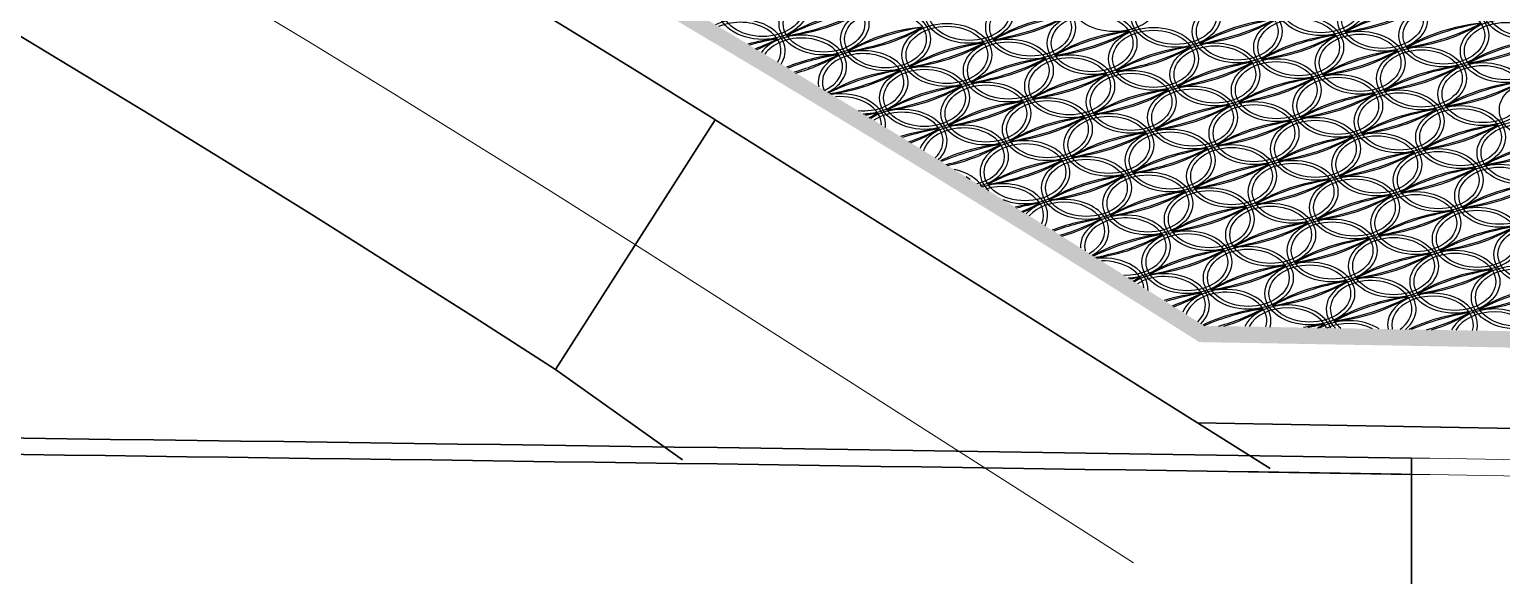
# Model space of a CAD drawing. Extents: x 1767995 to 4174245, y 542814 to 862564.
# Drawn here: x 4070917 to 4088936, y 582672 to 589354 of the extents above; entities that cross this region are included whole.
import ezdxf

# ---------------------------------------------------------------- set-up
doc = ezdxf.new("R2010")
doc.units = 0
doc.header["$LTSCALE"] = 3500
for name, color, linetype, lineweight in [('1粗实线', 1, 'Continuous', 30), ('文字', 7, 'Continuous', 15), ('标注', 3, 'Continuous', 18), ('桥 构造粗实', 1, 'Continuous', 30), ('细实线', 7, 'Continuous', 15)]:
    doc.layers.add(name, color=color, linetype=linetype, lineweight=lineweight)

# ---------------------------------------------------------------- blocks, each defined once
blk = doc.blocks.new('2121212')
at = {"color": 8}
for centre, major_axis, start_param, end_param in [((-7741, 5632), (-550, 0), 3.141593, 9.424778), ((-7741, 5632), (-500, 0), 3.141593, 9.424778), ((-3435, 5727), (-550, 0), 3.141593, 9.424778), ((-906, 5678), (-550, 0), 3.141593, 9.424778), ((-906, 5678), (-500, 0), 3.141593, 9.424778), ((-6990, 5441), (-550, 0), 3.141593, 9.424778), ((-6990, 5441), (-500, 0), 3.141593, 9.424778), ((-2684, 5535), (-550, 0), 3.141593, 9.424778), ((-2684, 5535), (-500, 0), 3.141593, 9.424778), ((-6304, 4412), (-1697, 0), -1.433605, -0.835323), ((-5952, 3883), (-2505, 0), -1.335396, -0.933532), ((-7675, 6469), (1697, 0), -1.433605, -0.835323), ((-8027, 6998), (-2505, 0), 1.806196, 2.208061), ((-1932, 5344), (-550, 0), 3.141593, 9.424778), ((531, 4458), (-1697, 0), -1.433605, -0.835323), ((883, 3930), (-2505, 0), -1.335396, -0.933532), ((-840, 6516), (-1697, 0), 1.707987, 2.30627), ((-1192, 7044), (-2505, 0), 1.806196, 2.208061), ((-8015, 5106), (-550, 0), 8.993874, 11.582024), ((-8015, 5106), (-500, 0), 9.022927, 11.553454), ((-5486, 5057), (-550, 0), 3.141593, 9.424778), ((-5486, 5057), (-500, 0), 3.141593, 9.424778), ((-3775, 4364), (-1697, 0), -1.433605, -0.835323), ((-3423, 3835), (-2505, 0), -1.335396, -0.933532), ((-5146, 6421), (1697, 0), -1.433605, -0.835323), ((-5498, 6950), (-2505, 0), 1.806196, 2.208061), ((-3709, 5201), (-550, 0), 3.141593, 9.424778), ((-3709, 5201), (-500, 0), 3.141593, 9.424778), ((-1247, 4315), (1697, 0), 1.707987, 2.30627), ((-894, 3786), (-2505, 0), -1.335396, -0.933532), ((-2617, 6372), (-1697, 0), 1.707987, 2.30627), ((-2969, 6901), (-2505, 0), 1.806196, 2.208061), ((-1180, 5152), (-550, 0), 3.141593, 9.424778), ((1282, 4267), (1697, 0), 1.707987, 2.30627), ((1635, 3738), (-2505, 0), -1.335396, -0.933532), ((-88, 6324), (-1697, 0), 1.707987, 2.30627), ((-440, 6853), (2505, 0), -1.335396, -0.933532), ((1349, 5104), (-550, 0), 3.141593, 9.424778), ((1349, 5104), (-500, 0), 3.141593, 9.424778), ((-7330, 4077), (1697, 0), 1.707987, 1.928388), ((-6977, 3548), (-2505, 0), -1.335396, -1.192102), ((-9052, 6663), (-2505, 0), 2.081123, 2.208061), ((-8700, 6134), (-1697, 0), 2.12207, 2.30627), ((-7263, 4914), (-550, 0), 8.470782, 12.097626), ((-7263, 4914), (-500, 0), 8.446072, 12.122005), ((-5553, 4220), (-1697, 0), -1.433605, -0.835323), ((-5200, 3692), (2505, 0), 1.806196, 2.208061), ((-6923, 6278), (-1697, 0), 1.707987, 2.30627), ((-7275, 6806), (2505, 0), -1.335396, -0.933532), ((-3024, 4172), (1697, 0), 1.707987, 2.30627), ((-2671, 3643), (-2505, 0), -1.335396, -0.933532), ((-4394, 6229), (-1697, 0), 1.707987, 2.30627), ((-4746, 6758), (2505, 0), -1.335396, -0.933532), ((-2957, 5009), (-550, 0), 3.141593, 9.424778), ((-2957, 5009), (-500, 0), 3.141593, 9.424778), ((-495, 4124), (1697, 0), 1.707987, 2.30627), ((-143, 3595), (-2505, 0), -1.335396, -0.933532), ((-1865, 6181), (-1697, 0), 1.707987, 2.30627), ((-2217, 6710), (2505, 0), -1.335396, -0.933532), ((-428, 4961), (-550, 0), 3.141593, 9.424778), ((-428, 4961), (-500, 0), 3.141593, 9.424778), ((2034, 4075), (1697, 0), 1.707987, 2.30627), ((2386, 3546), (-2505, 0), -1.335396, -0.933532), ((664, 6132), (1697, 0), -1.433605, -0.835323), ((311, 6661), (-2505, 0), 1.806196, 2.208061), ((-6578, 3886), (1697, 0), 1.707987, 2.109868), ((-6226, 3357), (-2505, 0), -1.335396, -1.068795), ((-8301, 6472), (2505, 0), -1.183549, -0.933532), ((-7948, 5943), (-1697, 0), 1.941051, 2.30627), ((-6511, 4723), (-550, 0), 7.85339, 12.711405), ((-6511, 4723), (500, 0), 4.588038, 9.694713), ((-4801, 4029), (1697, 0), 1.707987, 2.30627), ((-4449, 3500), (-2505, 0), -1.335396, -0.933532), ((-6171, 6086), (-1697, 0), 1.707987, 2.30627), ((-6523, 6615), (2505, 0), -1.335396, -0.933532), ((-2272, 3980), (1697, 0), 1.707987, 2.30627), ((-1920, 3452), (-2505, 0), -1.335396, -0.933532), ((-3642, 6038), (1697, 0), -1.433605, -0.835323), ((-3995, 6566), (2505, 0), -1.335396, -0.933532), ((-2205, 4818), (-550, 0), 3.141593, 9.424778), ((-2205, 4818), (-500, 0), 3.141593, 9.424778), ((257, 3932), (-1697, 0), -1.433605, -0.835323), ((609, 3403), (2505, 0), 1.806196, 2.208061), ((-1113, 5989), (-1697, 0), 1.707987, 2.30627), ((-1466, 6518), (2505, 0), -1.335396, -0.933532), ((-5826, 3694), (1697, 0), 1.707987, 2.282347), ((-5474, 3165), (-2505, 0), -1.335396, -0.950017), ((-7549, 6280), (-2505, 0), 1.825826, 2.208061), ((-7197, 5751), (1697, 0), -1.402465, -0.835323), ((-5760, 4531), (-550, 0), 3.141593, 9.424778), ((-4049, 3837), (1697, 0), 1.707987, 2.30627), ((-3697, 3309), (-2505, 0), -1.335396, -0.933532), ((-5419, 5894), (1697, 0), -1.433605, -0.835323), ((-5772, 6423), (-2505, 0), 1.806196, 2.208061), ((-3231, 4483), (-550, 0), 3.141593, 9.424778), ((-1520, 3789), (-1697, 0), -1.433605, -0.835323), ((-1168, 3260), (2505, 0), 1.806196, 2.208061), ((-2891, 5846), (1697, 0), -1.433605, -0.835323), ((-3243, 6375), (-2505, 0), 1.806196, 2.208061), ((-1454, 4626), (-550, 0), 3.141593, 9.424778), ((1009, 3741), (1697, 0), 1.707987, 2.30627), ((1361, 3212), (-2505, 0), -1.335396, -0.933532), ((-362, 5798), (-1697, 0), 1.707987, 2.30627), ((-714, 6327), (-2505, 0), 1.806196, 2.208061), ((-5008, 4340), (-550, 0), 3.141593, 9.424778), ((-5008, 4340), (-500, 0), 3.141593, 9.424778), ((-3297, 3646), (-1697, 0), -1.433605, -0.835323), ((-2945, 3117), (-2505, 0), -1.335396, -0.933532), ((-4668, 5703), (1697, 0), -1.433605, -0.835323), ((-5020, 6232), (-2505, 0), 1.806196, 2.208061), ((-3231, 4483), (-500, 0), 3.141593, 9.424778), ((-768, 3597), (1697, 0), 1.707987, 2.30627), ((-416, 3069), (-2505, 0), -1.335396, -0.933532), ((-2139, 5655), (1697, 0), -1.433605, -0.835323), ((-2491, 6183), (2505, 0), -1.335396, -0.933532), ((-702, 4434), (-550, 0), 3.141593, 9.424778), ((-702, 4434), (-500, 0), 3.141593, 9.424778), ((1760, 3549), (1697, 0), 1.707987, 2.30627), ((2113, 3020), (-2505, 0), -1.335396, -0.933532), ((390, 5606), (-1697, 0), 1.707987, 2.30627), ((38, 6135), (2505, 0), -1.335396, -0.933532), ((1827, 4386), (-550, 0), 3.141593, 9.424778), ((-6785, 4197), (-550, 0), 9.354446, 11.206223), ((-6785, 4197), (-500, 0), 3.149252, 4.845003), ((-5074, 3503), (1697, 0), 1.707987, 2.30627), ((-4722, 2974), (-2505, 0), -1.335396, -0.933532), ((-6445, 5560), (-1697, 0), 1.707987, 2.30627), ((-6797, 6089), (2505, 0), -1.335396, -0.933532), ((-2546, 3454), (-1697, 0), -1.433605, -0.835323), ((-2193, 2925), (-2505, 0), -1.335396, -0.933532), ((-3916, 5511), (-1697, 0), 1.707987, 2.30627), ((-4268, 6040), (-2505, 0), 1.806196, 2.208061), ((-2479, 4291), (-550, 0), 3.141593, 9.424778), ((-2479, 4291), (-500, 0), 3.141593, 9.424778), ((-17, 3406), (1697, 0), 1.707987, 2.30627), ((336, 2877), (-2505, 0), -1.335396, -0.933532), ((-1387, 5463), (-1697, 0), 1.707987, 2.30627), ((-1739, 5992), (-2505, 0), 1.806196, 2.208061), ((-6100, 3168), (-1697, 0), -1.433605, -1.339303), ((-5748, 2639), (-2505, 0), -1.335396, -1.275202), ((-7822, 5754), (2505, 0), -0.985128, -0.933532), ((-7470, 5225), (-1697, 0), 2.23139, 2.30627), ((-6033, 4005), (550, 0), 5.64445, 8.628019), ((-6033, 4005), (500, 0), 5.65237, 8.620099), ((-4323, 3311), (1697, 0), 1.707987, 2.30627), ((-3970, 2782), (-2505, 0), -1.335396, -0.933532), ((-5693, 5368), (-1697, 0), 1.707987, 2.30627), ((-6045, 5897), (2505, 0), -1.335396, -0.933532), ((-1794, 3263), (1697, 0), 1.707987, 2.30627), ((-1442, 2734), (-2505, 0), -1.335396, -0.933532), ((-3164, 5320), (1697, 0), -1.433605, -0.835323), ((-3516, 5849), (2505, 0), -1.335396, -0.933532), ((-1727, 4100), (-550, 0), 3.141593, 9.424778), ((-1727, 4100), (-500, 0), 3.141593, 9.424778), ((735, 3214), (-1697, 0), -1.433605, -0.835323), ((1087, 2686), (2505, 0), 1.806196, 2.208061), ((-635, 5272), (-1697, 0), 1.707987, 2.30627), ((-988, 5800), (-2505, 0), 1.806196, 2.208061), ((-5348, 2976), (-1697, 0), -1.433605, -1.142803), ((-4996, 2448), (2505, 0), 1.806196, 1.997062), ((-7071, 5562), (2505, 0), -1.106775, -0.933532), ((-6718, 5034), (1697, 0), -1.0873, -0.835323), ((-5281, 3813), (550, 0), 5.096786, 9.168504), ((-5281, 3813), (500, 0), 5.046151, 9.218885), ((-3571, 3120), (1697, 0), 1.707987, 2.30627), ((-3219, 2591), (-2505, 0), -1.335396, -0.933532), ((-4941, 5177), (-1697, 0), 1.707987, 2.30627), ((-5294, 5706), (-2505, 0), 1.806196, 2.208061), ((-2753, 3765), (-550, 0), 3.141593, 9.424778), ((-1042, 3071), (-1697, 0), -1.433605, -0.835323), ((-690, 2542), (-2505, 0), -1.335396, -0.933532), ((-2412, 5128), (-1697, 0), 1.707987, 2.30627), ((-2765, 5657), (-2505, 0), 1.806196, 2.208061), ((-975, 3908), (-550, 0), 3.141593, 9.424778), ((1487, 3023), (1697, 0), 1.707987, 2.30627), ((1839, 2494), (-2505, 0), -1.335396, -0.933532), ((116, 5080), (1697, 0), -1.433605, -0.835323), ((-236, 5609), (2505, 0), -1.335396, -0.933532), ((1553, 3860), (-550, 0), 3.141593, 9.424778), ((1553, 3860), (-500, 0), 3.141593, 9.424778), ((-4530, 3622), (-550, 0), 7.339763, 13.205458), ((-2819, 2928), (-1697, 0), -1.433605, -0.835323), ((-2467, 2399), (-2505, 0), -1.335396, -0.933532), ((-4190, 4985), (-1697, 0), 1.707987, 2.30627), ((-4542, 5514), (-2505, 0), 1.806196, 2.208061), ((-2753, 3765), (-500, 0), 3.141593, 9.424778), ((-290, 2880), (1697, 0), 1.707987, 2.30627), ((62, 2351), (2505, 0), 1.806196, 2.208061), ((-1661, 4937), (-1697, 0), 1.707987, 2.30627), ((-2013, 5466), (2505, 0), -1.335396, -0.933532), ((-224, 3717), (-550, 0), 3.141593, 9.424778), ((-224, 3717), (-500, 0), 3.141593, 9.424778), ((2239, 2831), (1697, 0), 1.707987, 2.30627), ((2591, 2303), (-2505, 0), -1.335396, -0.933532), ((868, 4888), (-1697, 0), 1.707987, 2.30627), ((516, 5417), (2505, 0), -1.335396, -0.933532), ((-4596, 2785), (1697, 0), 1.707987, 2.179033), ((-4244, 2256), (-2505, 0), -1.335396, -1.021161), ((-6319, 5371), (2505, 0), -1.235142, -0.933532), ((-5967, 4842), (-1697, 0), 1.863406, 2.30627), ((-2067, 2737), (1697, 0), 1.707987, 2.30627), ((-1715, 2208), (-2505, 0), -1.335396, -0.933532), ((-3438, 4794), (-1697, 0), 1.707987, 2.30627), ((-3790, 5322), (-2505, 0), 1.806196, 2.208061), ((-2001, 3574), (-550, 0), 3.141593, 9.424778), ((-2001, 3574), (-500, 0), 3.141593, 9.424778), ((461, 2688), (1697, 0), 1.707987, 2.30627), ((814, 2159), (-2505, 0), -1.335396, -0.933532), ((-909, 4745), (-1697, 0), 1.707987, 2.30627), ((-1261, 5274), (2505, 0), -1.335396, -0.933532), ((-5555, 3287), (-550, 0), 3.554801, 4.424049), ((-3845, 2593), (1697, 0), 1.707987, 2.30627), ((-3492, 2065), (-2505, 0), -1.335396, -0.933532), ((-5215, 4650), (-1697, 0), 1.707987, 2.30627), ((-5567, 5179), (-2505, 0), 1.806196, 2.208061), ((-1316, 2545), (1697, 0), 1.707987, 2.30627), ((-963, 2016), (-2505, 0), -1.335396, -0.933532), ((-2686, 4602), (1697, 0), -1.433605, -0.835323), ((-3038, 5131), (2505, 0), -1.335396, -0.933532), ((-1249, 3382), (-550, 0), 3.141593, 9.424778), ((1213, 2497), (-1697, 0), -1.433605, -0.835323), ((1565, 1968), (-2505, 0), -1.335396, -0.933532), ((-157, 4554), (-1697, 0), 1.707987, 2.30627), ((-509, 5083), (-2505, 0), 1.806196, 2.208061), ((-5555, 3287), (-500, 0), 3.922052, 4.056798), ((-4803, 3096), (550, 0), 5.941412, 8.316597), ((-4803, 3096), (500, 0), 5.982447, 8.275699), ((-3093, 2402), (1697, 0), 1.707987, 2.30627), ((-2741, 1873), (-2505, 0), -1.335396, -0.933532), ((-4463, 4459), (1697, 0), -1.433605, -0.835323), ((-4815, 4988), (-2505, 0), 1.806196, 2.208061), ((-3026, 3239), (-500, 0), 3.141593, 9.424778), ((-564, 2353), (-1697, 0), -1.433605, -0.835323), ((-212, 1825), (-2505, 0), -1.335396, -0.933532), ((-1934, 4411), (-1697, 0), 1.707987, 2.30627), ((-2287, 4939), (-2505, 0), 1.806196, 2.208061), ((-497, 3190), (-550, 0), 3.141593, 9.424778), ((1965, 2305), (-1697, 0), -1.433605, -0.835323), ((2317, 1776), (-2505, 0), -1.335396, -0.933532), ((595, 4362), (1697, 0), -1.433605, -0.835323), ((242, 4891), (-2505, 0), 1.806196, 2.208061), ((-4118, 2067), (1697, 0), 1.707987, 1.890369), ((-3766, 1538), (-2505, 0), -1.335396, -1.217283), ((-5841, 4653), (2505, 0), -1.037612, -0.933532), ((-5489, 4124), (-1697, 0), 2.155058, 2.30627), ((-4052, 2904), (-550, 0), 8.534493, 12.000388), ((-4052, 2904), (500, 0), 5.376519, 8.875177), ((-2341, 2210), (-1697, 0), -1.433605, -0.835323), ((-1989, 1681), (-2505, 0), -1.335396, -0.933532), ((-3711, 4267), (-1697, 0), 1.707987, 2.30627), ((-4064, 4796), (-2505, 0), 1.806196, 2.208061), ((-2274, 3047), (-500, 0), 3.141593, 9.424778), ((188, 2162), (1697, 0), 1.707987, 2.30627), ((540, 1633), (-2505, 0), -1.335396, -0.933532), ((-1183, 4219), (-1697, 0), 1.707987, 2.30627), ((-1535, 4748), (2505, 0), -1.335396, -0.933532), ((254, 2999), (-550, 0), 3.141593, 9.424778), ((254, 2999), (-500, 0), 3.141593, 9.424778), ((-3300, 2713), (550, 0), 4.774526, 9.471625), ((-3300, 2713), (500, 0), 4.671081, 9.574973), ((-1589, 2019), (1697, 0), 1.707987, 2.30627), ((-1237, 1490), (-2505, 0), -1.335396, -0.933532), ((-2960, 4076), (-1697, 0), 1.707987, 2.30627), ((-3312, 4605), (2505, 0), -1.335396, -0.933532), ((-1523, 2856), (-550, 0), 3.141593, 9.424778), ((-1523, 2856), (-500, 0), 3.141593, 9.424778), ((940, 1970), (1697, 0), 1.707987, 2.30627), ((1292, 1442), (-2505, 0), -1.335396, -0.933532), ((-431, 4028), (-1697, 0), 1.707987, 2.30627), ((-783, 4556), (2505, 0), -1.335396, -0.933532), ((-3366, 1876), (1697, 0), 1.707987, 2.082073), ((-3014, 1347), (-2505, 0), -1.335396, -1.087676), ((-5089, 4462), (-2505, 0), 1.977001, 2.208061), ((-4737, 3933), (-1697, 0), 1.968941, 2.30627), ((-838, 1827), (1697, 0), 1.707987, 2.30627), ((-485, 1298), (-2505, 0), -1.335396, -0.933532), ((-2208, 3884), (1697, 0), -1.433605, -0.835323), ((-2560, 4413), (2505, 0), -1.335396, -0.933532), ((-771, 2664), (-550, 0), 3.141593, 9.424778), ((-771, 2664), (-500, 0), 3.141593, 9.424778), ((1691, 1779), (-1697, 0), -1.433605, -0.835323), ((2044, 1250), (-2505, 0), -1.335396, -0.933532), ((321, 3836), (-1697, 0), 1.707987, 2.30627), ((-31, 4365), (-2505, 0), 1.806196, 2.208061), ((1758, 2616), (-550, 0), 3.141593, 9.424778), ((-2615, 1684), (-1697, 0), -1.433605, -0.879578), ((-2262, 1155), (-2505, 0), -1.335396, -0.96399), ((-4337, 4270), (-2505, 0), 1.841949, 2.208061), ((-3985, 3741), (-1697, 0), 1.764307, 2.30627), ((-86, 1636), (-1697, 0), -1.433605, -0.835323), ((266, 1107), (-2505, 0), -1.335396, -0.933532), ((-1456, 3693), (-1697, 0), 1.707987, 2.30627), ((-1808, 4222), (-2505, 0), 1.806196, 2.208061), ((-19, 2473), (-550, 0), 3.141593, 9.424778), ((-3573, 2186), (-550, 0), 9.397145, 11.128565), ((-3573, 2186), (500, 0), 0.061024, 1.614338), ((-1863, 1493), (-1697, 0), -1.433605, -0.835323), ((-1511, 964), (-2505, 0), -1.335396, -0.933532), ((-3233, 3550), (-1697, 0), 1.707987, 2.30627), ((-3586, 4078), (-2505, 0), 1.806196, 2.208061), ((-1796, 2330), (-500, 0), 3.141593, 9.424778), ((-1045, 2138), (-550, 0), 3.141593, 9.424778), ((666, 1444), (1697, 0), 1.707987, 2.30627), ((1018, 915), (2505, 0), 1.806196, 2.208061), ((-704, 3501), (-1697, 0), 1.707987, 2.30627), ((-1057, 4030), (2505, 0), -1.335396, -0.933532), ((733, 2281), (-550, 0), 3.141593, 9.424778), ((733, 2281), (-500, 0), 3.141593, 9.424778), ((-2822, 1995), (550, 0), 5.650913, 8.588005), ((-2822, 1995), (500, 0), 5.661565, 8.57761), ((-1111, 1301), (1697, 0), 1.707987, 2.30627), ((-759, 772), (-2505, 0), -1.335396, -0.933532), ((-2482, 3358), (-1697, 0), 1.707987, 2.30627), ((-2834, 3887), (-2505, 0), 1.806196, 2.208061), ((-1045, 2138), (-500, 0), 3.141593, 9.424778), ((-293, 1947), (-550, 0), 8.724478, 13.216449), ((1418, 1253), (1697, 0), 1.707987, 2.30627), ((1770, 724), (-2505, 0), -1.335396, -0.933532), ((47, 3310), (1697, 0), -1.433605, -0.835323), ((-305, 3839), (2505, 0), -1.335396, -0.933532), ((-2888, 1158), (1697, 0), 1.707987, 1.785411), ((-2536, 629), (-2505, 0), -1.335396, -1.286027), ((-4611, 3744), (-2505, 0), 2.165662, 2.208061), ((-4259, 3215), (-1697, 0), 2.244646, 2.30627), ((-2070, 1803), (550, 0), 6.085036, 9.149174), ((-2070, 1803), (-500, 0), 9.209122, 12.341011), ((-359, 1109), (1697, 0), 1.707987, 2.30627), ((-7, 581), (-2505, 0), -1.335396, -0.933532), ((-1730, 3167), (1697, 0), -1.433605, -0.835323), ((-2082, 3695), (2505, 0), -1.335396, -0.933532), ((-293, 1947), (-500, 0), 8.641558, 13.299369), ((459, 1755), (-550, 0), 9.236913, 12.704014), ((2169, 1061), (-1697, 0), -1.433605, -0.835323), ((2522, 532), (-2505, 0), -1.335396, -0.933532), ((799, 3118), (1697, 0), -1.433605, -0.835323), ((447, 3647), (-2505, 0), 1.806196, 2.208061), ((-2137, 966), (1697, 0), 1.707987, 1.989515), ((-1784, 437), (-2505, 0), -1.335396, -1.150628), ((-3859, 3552), (-2505, 0), 2.040082, 2.208061), ((-3507, 3023), (-1697, 0), 2.06175, 2.30627), ((-1318, 1612), (-550, 0), 3.411578, 5.962978), ((392, 918), (1697, 0), 1.707987, 2.30627), ((745, 389), (-2505, 0), -1.335396, -0.933532), ((-978, 2975), (-1697, 0), 1.707987, 2.30627), ((-1330, 3504), (-2505, 0), 1.806196, 2.208061), ((459, 1755), (500, 0), 6.078877, 9.578865), ((-1385, 775), (-1697, 0), -1.433605, -0.964339), ((-1033, 246), (-2505, 0), -1.335396, -1.022273), ((-3107, 3361), (2505, 0), -1.181104, -0.933532), ((-2755, 2832), (-1697, 0), 1.969663, 2.30627), ((-1318, 1612), (-500, 0), 3.442122, 5.932434), ((-566, 1420), (-550, 0), 3.97037, 5.404187), ((1144, 726), (1697, 0), 1.707987, 2.183971), ((1496, 198), (-2505, 0), -1.335396, -1.025762), ((-579, 3312), (2505, 0), -1.175615, -0.933532), ((-226, 2784), (-1697, 0), 1.977583, 2.30627), ((1211, 1563), (-550, 0), 3.422193, 5.952363), ((1211, 1563), (-500, 0), 3.453918, 5.920638), ((-633, 583), (1697, 0), 1.707987, 1.863487), ((-281, 54), (-2505, 0), -1.335396, -1.251411), ((-2356, 3169), (2505, 0), -0.975336, -0.933532), ((-2003, 2640), (-1697, 0), 2.251063, 2.30627), ((-566, 1420), (-500, 0), 4.094201, 5.280355)]:
    blk.add_ellipse(centre, major_axis=major_axis, ratio=0.7, start_param=start_param, end_param=end_param, dxfattribs=at)
for centre, major_axis in [((-5212, 5584), (550, 0)), ((-5212, 5584), (500, 0)), ((1622, 5630), (550, 0)), ((1622, 5630), (500, 0)), ((-4461, 5392), (550, 0)), ((-4461, 5392), (500, 0)), ((-155, 5487), (550, 0)), ((-155, 5487), (500, 0)), ((-6238, 5249), (550, 0)), ((-6238, 5249), (500, 0)), ((-1932, 5344), (500, 0)), ((597, 5295), (550, 0)), ((597, 5295), (500, 0)), ((-1180, 5152), (500, 0)), ((-4734, 4866), (550, 0)), ((-4734, 4866), (500, 0)), ((-3983, 4674), (550, 0)), ((-3983, 4674), (500, 0)), ((323, 4769), (550, 0)), ((323, 4769), (500, 0)), ((-5760, 4531), (500, 0)), ((-1454, 4626), (500, 0)), ((1075, 4578), (550, 0)), ((1075, 4578), (500, 0)), ((-4256, 4148), (550, 0)), ((-4256, 4148), (500, 0)), ((50, 4243), (550, 0)), ((50, 4243), (500, 0)), ((-3504, 3957), (550, 0)), ((-3504, 3957), (500, 0)), ((802, 4051), (550, 0)), ((802, 4051), (500, 0)), ((-975, 3908), (500, 0)), ((-4530, 3622), (500, 0)), ((-3778, 3430), (550, 0)), ((-3778, 3430), (500, 0)), ((528, 3525), (550, 0)), ((528, 3525), (500, 0)), ((-3026, 3239), (550, 0)), ((-1249, 3382), (500, 0)), ((1280, 3334), (550, 0)), ((1280, 3334), (500, 0)), ((-2274, 3047), (550, 0)), ((-497, 3190), (500, 0)), ((1006, 2807), (550, 0)), ((1006, 2807), (500, 0)), ((-2548, 2521), (550, 0)), ((-2548, 2521), (500, 0)), ((1758, 2616), (500, 0)), ((-1796, 2330), (550, 0)), ((-19, 2473), (500, 0)), ((1484, 2090), (550, 0)), ((1484, 2090), (500, 0))]:
    blk.add_ellipse(centre, major_axis=major_axis, ratio=0.7, dxfattribs=at)
blk = doc.blocks.new('gdfgdfg')
at = {"layer": '细实线'}
for centre in [(280310, -5960029), (280310, -5960229)]:
    blk.add_arc(centre, 6000000, 88.9645624, 89.1026041, dxfattribs=at)

msp = doc.modelspace()

# ---------------------------------------------------------------- hatches: boundary and pattern name
h = msp.add_hatch(color=8)
h.paths.add_polyline_path([(4084757, 595589.6), (4083758.6, 595994.1), (4082760.3, 596394.4), (4081761.9, 596790.6), (4080763.6, 597182.7), (4079765.3, 597570.7), (4078766.9, 597954.6), (4077768.6, 598334.4), (4076770.3, 598710.1), (4075772, 599081.6), (4074773.7, 599449.1), (4073775.4, 599812.4), (4072777.1, 600171.7), (4071778.8, 600526.8), (4070780.6, 600877.8), (4069782.3, 601224.7), (4068784, 601567.5), (4067785.8, 601906.2), (4066787.5, 602240.8), (4065789.3, 602571.3), (4064791.1, 602897.7), (4063792.8, 603220), (4062794.6, 603538.1), (4061796.4, 603852.2), (4060798.2, 604162.1), (4059800, 604468), (4058801.8, 604769.7), (4057803.6, 605067.3), (4056805.4, 605360.9), (4055807.2, 605650.3), (4054809.1, 605935.6), (4053810.9, 606216.8), (4052812.7, 606493.9), (4051814.6, 606766.8), (4050816.4, 607035.7), (4049818.3, 607300.5), (4048820.1, 607561.2), (4047822, 607817.7), (4046823.9, 608070.2), (4045825.8, 608318.5), (4044827.6, 608562.8), (4043829.5, 608802.9), (4042831.4, 609038.9), (4041833.3, 609270.9), (4040835.2, 609498.7), (4039837.2, 609722.4), (4038839.1, 609942), (4037841, 610157.5), (4036842.9, 610368.9), (4035844.8, 610576.2), (4034846.8, 610779.3), (4033848.7, 610978.4), (4032850.7, 611173.4), (4031852.6, 611364.3), (4030854.6, 611551), (4029856.5, 611733.7), (4028858.5, 611912.2), (4028815.8, 611919.7, 0.9565873), (4028643.4, 611139.3), (4028945.6, 611058.3), (4029945.6, 610783.9), (4030945.6, 610503), (4031945.6, 610215.6), (4032945.6, 609921.7), (4033945.6, 609621.4), (4034945.6, 609314.5), (4035945.6, 609001.2), (4036945.6, 608681.3), (4037945.6, 608355), (4038945.6, 608022.2), (4039945.6, 607682.9), (4040945.6, 607337.2), (4041945.6, 606984.9), (4042945.6, 606626.2), (4043945.6, 606261), (4044945.6, 605889.3), (4045945.6, 605511.1), (4046945.6, 605126.4), (4047945.6, 604735.3), (4048945.6, 604337.7), (4049945.6, 603933.6), (4050945.6, 603523), (4051945.6, 603106), (4052945.6, 602682.5), (4053945.6, 602252.5), (4054945.6, 601816), (4055945.6, 601373.1), (4056945.6, 600923.6), (4057945.6, 600467.7), (4058945.6, 600005.4), (4059945.6, 599536.5), (4060945.6, 599061.2), (4061945.6, 598579.4), (4062945.6, 598091.2), (4063945.6, 597596.4), (4064945.6, 597095.2), (4065945.6, 596587.6), (4066945.6, 596073.4), (4067945.6, 595552.8), (4068945.6, 595025.7), (4069945.6, 594492.2), (4070945.6, 593952.1), (4071945.6, 593405.6), (4072945.6, 592852.7), (4073945.6, 592293.2), (4074945.6, 591727.4), (4075945.6, 591155), (4076945.6, 590576.2), (4077945.6, 589990.9), (4078945.6, 589399.1), (4079945.6, 588800.9), (4080945.6, 588196.2), (4081945.6, 587585), (4082945.6, 586967.4), (4083945.6, 586343.3), (4084945.6, 585712.7), (4085235, 585528.3), (4106012.6, 585163, 0.7232141), (4106263.2, 585880.3), (4105724.3, 586147.3), (4104725.8, 586638.1), (4103727.3, 587124.7), (4102728.8, 587607.2), (4101730.3, 588085.6), (4100731.8, 588559.9), (4099733.3, 589030.1), (4098734.8, 589496.1), (4097736.4, 589958.1), (4096737.9, 590416), (4095739.5, 590869.7), (4094741, 591319.3), (4093742.6, 591764.8), (4092744.2, 592206.3), (4091745.7, 592643.6), (4090747.3, 593076.8), (4089748.9, 593505.8), (4088750.5, 593930.8), (4087752.1, 594351.7), (4086753.8, 594768.4), (4085755.4, 595181.1)])
h.paths.add_polyline_path([(4084681.6, 595404.4), (4085679.3, 594996.1), (4086677, 594583.7), (4087674.8, 594167.3), (4088672.5, 593746.7), (4089670.3, 593322), (4090668, 592893.1), (4091665.8, 592460.2), (4092663.6, 592023.2), (4093661.4, 591582.1), (4094659.2, 591136.8), (4095657, 590687.5), (4096654.9, 590234), (4097652.7, 589776.4), (4098650.5, 589314.8), (4099648.4, 588849), (4100646.3, 588379.1), (4101644.1, 587905.1), (4102642, 587427), (4103639.9, 586944.8), (4104637.8, 586458.4), (4105635.8, 585968), (4106153.8, 585711.3, -0.692809), (4106016.1, 585363), (4085294.9, 585727.3), (4085052.6, 585881.7), (4084051.8, 586512.7), (4083051, 587137.3), (4082050.2, 587755.4), (4081049.4, 588367.1), (4080048.6, 588972.3), (4079047.8, 589571), (4078047, 590163.2), (4077046.2, 590749), (4076045.3, 591328.3), (4075044.5, 591901.2), (4074043.6, 592467.6), (4073042.8, 593027.5), (4072041.9, 593580.9), (4071041, 594127.9), (4070040.1, 594668.4), (4069039.3, 595202.4), (4068038.4, 595730), (4067037.5, 596251), (4066036.5, 596765.7), (4065035.6, 597273.8), (4064034.7, 597775.5), (4063033.8, 598270.7), (4062032.8, 598759.4), (4061031.9, 599241.6), (4060030.9, 599717.4), (4059030, 600186.7), (4058029, 600649.5), (4057028, 601105.8), (4056027, 601555.7), (4055026.1, 601999.1), (4054025.1, 602436), (4053024.1, 602866.4), (4052023, 603290.4), (4051022, 603707.8), (4050021, 604118.8), (4049020, 604523.3), (4048018.9, 604921.4), (4047017.9, 605312.9), (4046016.8, 605698), (4045015.8, 606076.5), (4044014.7, 606448.6), (4043013.6, 606814.2), (4042012.5, 607173.4), (4041011.5, 607526), (4040010.4, 607872.1), (4039009.3, 608211.8), (4038008.2, 608545), (4037007, 608871.6), (4036005.9, 609191.8), (4035004.8, 609505.5), (4034003.7, 609812.7), (4033002.5, 610113.4), (4032001.4, 610407.7), (4031000.2, 610695.4), (4029999.1, 610976.6), (4028997.9, 611251.4), (4028695.1, 611332.5, -0.9565873), (4028781.3, 611722.7), (4028823.7, 611715.3), (4029820.9, 611536.9), (4030818.2, 611354.4), (4031815.4, 611167.7), (4032812.7, 610977), (4033810, 610782.2), (4034807.3, 610583.3), (4035804.6, 610380.3), (4036801.9, 610173.1), (4037799.2, 609961.9), (4038796.5, 609746.6), (4039793.8, 609527.1), (4040791.1, 609303.6), (4041788.4, 609076), (4042785.8, 608844.2), (4043783.1, 608608.4), (4044780.5, 608368.4), (4045777.9, 608124.4), (4046775.2, 607876.2), (4047772.6, 607623.9), (4048770, 607367.6), (4049767.4, 607107.1), (4050764.8, 606842.5), (4051762.2, 606573.8), (4052759.6, 606301), (4053757, 606024.2), (4054754.5, 605743.2), (4055751.9, 605458.1), (4056749.3, 605168.9), (4057746.8, 604875.6), (4058744.3, 604578.2), (4059741.7, 604276.6), (4060739.2, 603971), (4061736.7, 603661.3), (4062734.2, 603347.5), (4063731.7, 603029.5), (4064729.3, 602707.5), (4065726.8, 602381.3), (4066724.3, 602051.1), (4067721.9, 601716.7), (4068719.4, 601378.3), (4069717, 601035.7), (4070714.6, 600689), (4071712.1, 600338.2), (4072709.7, 599983.4), (4073707.3, 599624.4), (4074704.9, 599261.3), (4075702.6, 598894.1), (4076700.2, 598522.7), (4077697.8, 598147.3), (4078695.5, 597767.8), (4079693.1, 597384.2), (4080690.8, 596996.4), (4081688.5, 596604.6), (4082686.2, 596208.6), (4083683.9, 595808.6)], flags=16)

# ---------------------------------------------------------------- linework, layer by layer
at = {"layer": '1粗实线'}
msp.add_line((4087834, 581529.9), (4087834, 584109.9), dxfattribs=at)
for points in [[(3883834, 584907.6, -0.0010736), (3910820.5, 585046.5), (3910835.1, 585046.6, -0.0032499), (4053829.4, 584546.1), (4053859.7, 584545.8, -0.0014157), (4087834, 584109.9, -0.0014134)], [(3883834, 584707.6, -0.0010736), (3910820.5, 584846.5), (3910835.1, 584846.6, -0.0032499), (4053829.4, 584346.1), (4053859.7, 584345.8, -0.0013324), (4085834, 583940.9, -0.0013324)], [(4085834, 583940.9, -0.0000833), (4087834, 583909.9, -0.0000829)]]:
    msp.add_lwpolyline(points, format="xyb", dxfattribs=at)
at = {"layer": '标注', "color": 8, "ltscale": 550}
msp.add_lwpolyline([(4070334, 591583.2), (4071334, 590999.2), (4072334, 590408.4), (4073334, 589810.7), (4074334, 589206.2), (4075334, 588594.9), (4076334, 587976.7), (4077334, 587351.7), (4078334, 586719.9), (4084429, 582827.4)], dxfattribs=at)
at = {"layer": '桥 构造粗实'}
for p, q in [((4079310.3, 588248.5), (4077357.8, 585191.3)), ((4077357.8, 585191.3), (4078910.6, 584088)), ((4112075, 584056.5), (4085213.1, 584539.3))]:
    msp.add_line(p, q, dxfattribs=at)
for points in [[(4070197.4, 593665.3), (4071209.5, 593091.2), (4072221.6, 592510.3), (4073233.7, 591922.5), (4074245.9, 591327.8), (4075258, 590726.2), (4076270.1, 590117.7), (4077282.2, 589502.3), (4078294.4, 588880), (4079306.5, 588250.9), (4079310.3, 588248.5)], [(4070446.3, 589488.2), (4071434.2, 588894.3), (4072422.1, 588293.7), (4073410, 587686.3), (4074397.9, 587072.1), (4075385.7, 586451.2), (4076373.6, 585823.5), (4077357.8, 585191.3)], [(4079310.3, 588248.5), (4086103.3, 583979.8)]]:
    msp.add_lwpolyline(points, dxfattribs=at)

# ---------------------------------------------------------------- block references
msp.add_blockref('2121212', (4087632.7, 583985.6))
at = {"layer": '文字'}
msp.add_blockref('gdfgdfg', (3713552.5, 544874.9), dxfattribs=at)

doc.saveas('drawing.dxf')
